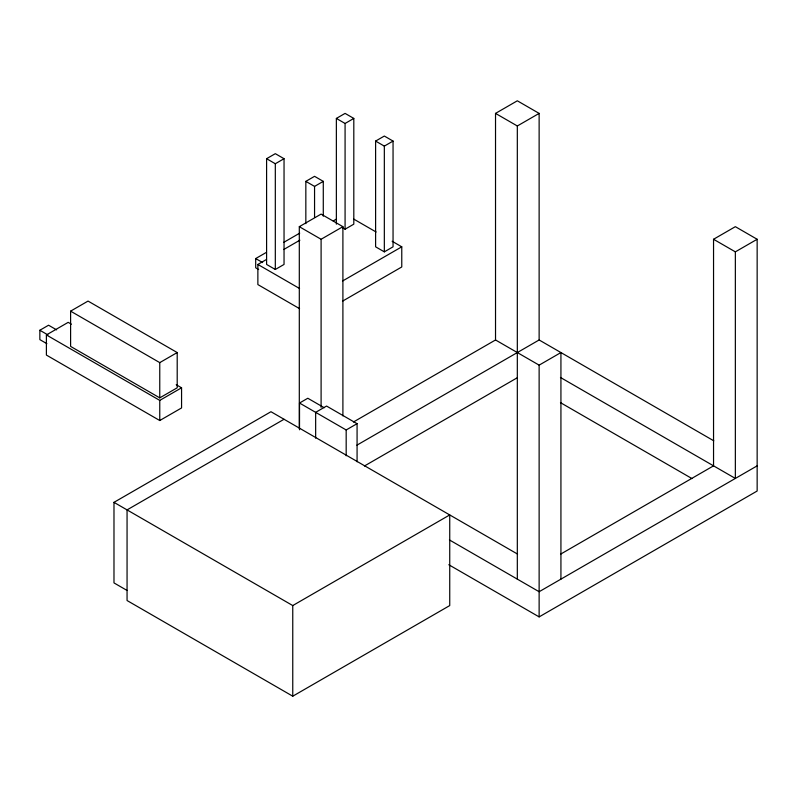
<?xml version="1.0" encoding="UTF-8"?>
<svg xmlns="http://www.w3.org/2000/svg" width="797" height="797" viewBox="0 0 797 797"><rect width="100%" height="100%" fill="white"/><g stroke="black" fill="none" stroke-linecap="round" stroke-linejoin="round"><path stroke-width="1.2" d="M266.596 158.703L275.314 153.672L284.041 158.703L284.041 264.445L275.314 269.476L266.596 264.445L266.596 158.703L275.314 163.744L284.041 158.703M336.364 224.166L336.364 118.424L345.081 113.393L353.808 118.424L353.808 224.166L345.081 229.197L342.182 227.524M336.364 118.424L345.081 123.465L353.808 118.424M70.604 311.149L88.039 301.077L177.203 352.553L177.203 387.8L159.759 397.872L70.604 346.396L70.604 311.149L159.759 362.625L177.203 352.553M46.893 343.686L39.85 339.612L39.85 330.257L48.567 325.216L56.617 329.868M305.839 223.658L305.839 181.367L314.556 176.326L323.283 181.367L323.283 216.196M375.606 141.079L384.333 136.048L393.051 141.079L393.051 246.821L384.333 251.852L375.606 246.821L375.606 141.079L384.333 146.12L393.051 141.079M176.217 384.712L181.567 387.8L181.567 407.944L159.759 420.527L46.395 355.073L46.395 334.939L68.193 322.347L71.401 324.2M305.839 181.367L314.556 186.398L323.283 181.367M299.303 428.358L299.303 226.677L321.101 214.094L342.899 226.677L342.899 415.904M353.4 422.021L495.525 339.97L495.525 113.393L517.323 100.801L539.131 113.393L539.131 339.97L356.897 445.174M258.666 269.525L255.698 267.812L255.698 258.557L266.427 252.36M283.602 242.447L299.702 233.152M299.582 308.668L257.869 284.579L257.869 264.445L266.487 259.473M283.712 249.521L299.861 240.196M333.246 220.928L336.473 219.065M299.303 226.677L321.101 239.269L342.899 226.677M495.525 113.393L517.323 125.976L539.131 113.393M342.551 281.012L401.768 246.821L401.768 266.965L342.551 301.146M46.395 334.939L159.759 400.393L181.567 387.8M127.062 590.457L113.981 582.906L113.981 502.349L270.96 411.72L517.562 554.094M299.513 429.782L299.513 403.033L307.801 398.251L324.22 407.725M284.041 419.272L127.062 509.901L127.062 600.53L292.758 696.199L449.737 605.571L449.737 514.932L292.758 605.561L113.981 502.349M299.513 403.033L346.177 429.972L357.076 423.675L357.076 461.792M560.66 554.114L713.544 465.846L713.544 239.269L735.352 226.677L757.15 239.269L757.15 491.022L539.131 616.898L448.791 564.734M364.438 465.996L517.323 377.728M495.525 339.97L539.131 365.146L560.929 352.553L560.929 579.13M713.544 239.269L735.352 251.852L757.15 239.269M757.15 465.846L539.131 591.723L449.398 539.918M353.639 219.036L376.104 231.997M392.144 241.262L401.768 246.821M539.131 339.97L713.783 440.811M560.45 377.459L735.352 478.429L735.352 251.852M560.45 402.634L691.985 478.569M255.698 258.557L262.631 262.562M257.869 264.445L299.582 288.524M357.076 423.675L326.551 406.052L315.652 412.348L315.652 438.171M39.85 330.257L47.9 334.899M539.131 365.146L539.131 616.898M517.323 125.976L517.323 579.13M384.333 146.12L384.333 251.852M346.177 429.972L346.177 455.784M345.081 123.465L345.081 229.197M321.101 239.269L321.101 407.337M314.556 186.398L314.556 217.501M292.758 605.561L292.758 696.199M275.314 163.744L275.314 269.476M159.759 362.625L159.759 397.872M159.759 400.393L159.759 420.527"/></g></svg>
